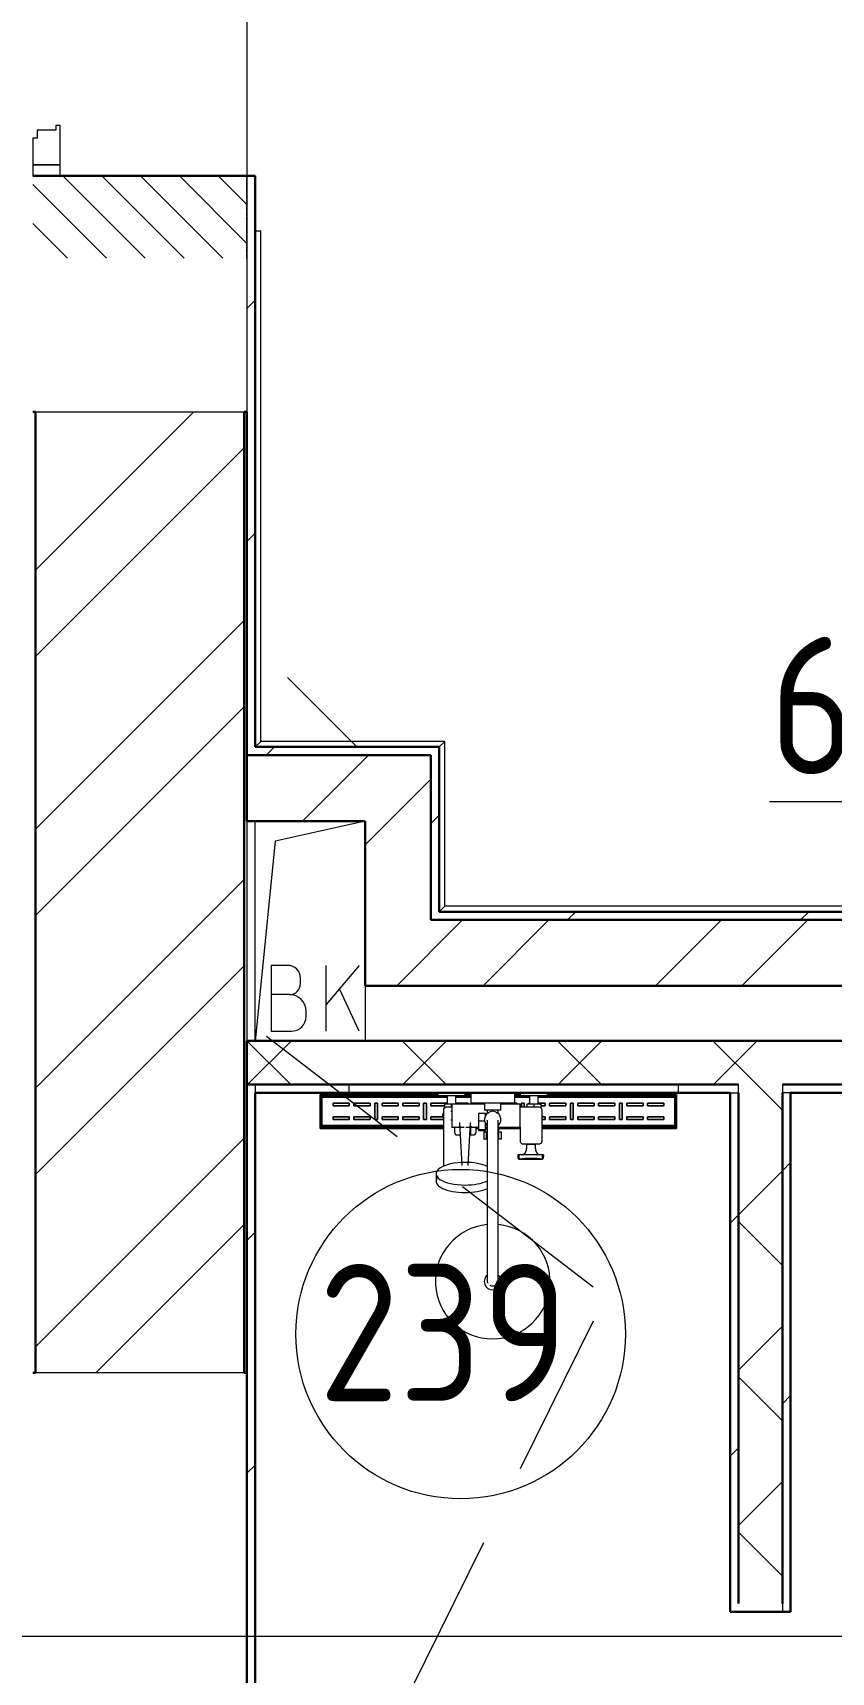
# Model space of a CAD drawing. Header units: millimetres. Extents: x -88595 to 880822, y -1054509 to -148035.
# Drawn here: x 295723 to 297177, y -247317 to -244331 of the extents above; entities that cross this region are included whole.
import ezdxf

# ---------------------------------------------------------------- set-up
doc = ezdxf.new("R2010")
doc.units = ezdxf.units.MM
for name, pattern in [('ADSK_Линия сетки', [25, 20, -2.5, 0, -2.5]), ('ADSK_Сверху', [4.5, 3, -1.5]), ('ADSK_Штриховая_ш2 п1_5', [4.5, 3, -1.5])]:
    doc.linetypes.add(name, pattern=pattern)
for name, color, linetype, lineweight in [('Двери', 7, 'Continuous', 9), ('Линии', 7, 'Continuous', 9), ('Марки помещений', 7, 'Continuous', 20), ('Обобщенные модели', 7, 'Continuous', 18), ('Оборудование', 7, 'Continuous', 18), ('Ограждение', 7, 'Continuous', 9), ('Оси', 7, 'Continuous', 9), ('Перекрытие', 7, 'Continuous', 18), ('Сантехника', 7, 'Continuous', 18), ('Стены внутренние', 7, 'Continuous', 18), ('Стены наружные', 7, 'Continuous', 18), ('Стены штриховка', 7, 'Continuous', 9)]:
    doc.layers.add(name, color=color, linetype=linetype, lineweight=lineweight)
doc.styles.add('GOST Common_2', font='GOST_Common.ttf', dxfattribs={"width": 0.9, "height": 350})

# ---------------------------------------------------------------- blocks, each defined once
blk = doc.blocks.new('2 этаж')
at = {"layer": 'Двери', "lineweight": 18, "true_color": 0xff0000}
h = blk.add_hatch(dxfattribs=at)
h.set_pattern_fill('FP_2', color=1, angle=90, style=0, pattern_type=2)
h.set_pattern_definition([(135, (325252.5, 683991.506), (-35.3553, -35.3553), [])])
h.paths.add_polyline_path([(325057.5, 683066.5), (325447.5, 683066.5), (325447.5, 683216.5), (325057.5, 683216.5), (325057.5, 683087.1)])
h.paths.add_polyline_path([(325057.5, 685016.5), (325447.5, 685016.5), (325447.5, 685166.5), (325057.5, 685166.5), (325057.5, 685095.2)])
at = {"lineweight": 18}
for p, q in [((325462.5, 681641.5), (325462.5, 682041.5)), ((325662.5, 682041.5), (325498.7, 682004.6)), ((325498.7, 682004.6), (325462.5, 681641.5)), ((325521.7, 681778.7), (325491.7, 681778.7)), ((325491.7, 681778.7), (325491.7, 681658.7)), ((325651.7, 681778.7), (325591.7, 681707.2)), ((325591.7, 681658.7), (325591.7, 681778.7)), ((325545, 681745.4), (325545, 681755.4)), ((325651.7, 681658.7), (325615.7, 681735.9)), ((325662.5, 681741.5), (325662.5, 681641.5)), ((325525, 681725.4), (325491.7, 681725.4)), ((325555, 681685.4), (325555, 681695.4)), ((325491.7, 681658.7), (325528.3, 681658.7))]:
    blk.add_line(p, q, dxfattribs=at)
for centre, radius, start, end in [((325521.7, 681755.4), 23.3, 0, 90), ((325525, 681745.4), 20, 270, 0), ((325525, 681695.4), 30, 0, 90), ((325528.3, 681685.4), 26.7, 270, 0)]:
    blk.add_arc(centre, radius, start, end, dxfattribs=at)
at = {"layer": 'Двери'}
for p, q in [((325057.5, 683285.5), (325057.5, 683236.5)), ((325065.5, 683285.5), (325057.5, 683285.5)), ((325099.5, 683299.5), (325065.5, 683299.5)), ((325065.5, 683299.5), (325065.5, 683285.5)), ((325107.5, 683308.5), (325099.5, 683308.5)), ((325099.5, 683308.5), (325099.5, 683299.5)), ((325107.5, 683236.5), (325107.5, 683308.5)), ((325107.5, 683236.5), (325057.5, 683236.5)), ((325057.5, 683236.5), (325057.5, 683216.5)), ((325057.5, 683236.5), (325107.5, 683236.5)), ((325107.5, 683216.5), (325107.5, 683236.5)), ((325057.5, 683216.5), (325107.5, 683216.5))]:
    blk.add_line(p, q, dxfattribs=at)
at = {"layer": 'Двери', "linetype": 'ADSK_Штриховая_ш2 п1_5'}
for p, q in [((325447.5, 683216.5), (325057.5, 683216.5)), ((325447.5, 683066.5), (325447.5, 683216.5))]:
    blk.add_line(p, q, dxfattribs=at)
at = {"layer": 'Линии', "linetype": 'ADSK_Сверху', "ltscale": 100}
for p, q in [((326078, 681192.5), (325447.5, 681676.5)), ((326078, 681130.5), (325447.5, 679856.5))]:
    blk.add_line(p, q, dxfattribs=at)
at = {"layer": 'Марки помещений'}
blk.add_circle((325836.6, 681107.2), 300, dxfattribs=at)
at = {"layer": 'Обобщенные модели', "lineweight": 9}
for p, q in [((325940.7, 681433.5), (325940.7, 681430)), ((325942.7, 681433.5), (325940.9, 681433.5)), ((325942.7, 681433.5), (325942.7, 681426)), ((325985.8, 681433.5), (325942.7, 681433.5)), ((325942.7, 681426), (325942.7, 681433.5)), ((325985.8, 681426), (325985.8, 681433.5)), ((325987.3, 681433.5), (325985.8, 681433.5)), ((325985.8, 681433.5), (325985.8, 681426)), ((325987.5, 681433.5), (325987.5, 681430.7)), ((325987.6, 681430.3), (325987.6, 681433.5)), ((325942.7, 681426), (325985.8, 681426))]:
    blk.add_line(p, q, dxfattribs=at)
for points, knots in [([(325985.8, 681426), (325986, 681426.1), (325986.3, 681426.4), (325986.7, 681426.8), (325986.9, 681427.2), (325987.1, 681427.7), (325987.3, 681428.4), (325987.4, 681429.1), (325987.5, 681429.4), (325987.5, 681429.6)], [0, 0, 0, 0, 0.1666667, 0.25, 0.3333333, 0.4166667, 0.5, 0.5833333, 0.6666667, 0.6666667, 0.6666667, 0.6666667]), ([(325940.7, 681429.5), (325940.7, 681429.4), (325940.8, 681429), (325940.9, 681428.4), (325941.1, 681427.7), (325941.3, 681427.2), (325941.5, 681426.8), (325942, 681426.4), (325942.4, 681426.1), (325942.7, 681426)], [0.3333333, 0.3333333, 0.3333333, 0.3333333, 0.4166667, 0.5, 0.5833333, 0.6666667, 0.75, 0.8333333, 1, 1, 1, 1]), ([(325942.7, 681426), (325942.7, 681426), (325943.3, 681426.1), (325945.2, 681426.3), (325946.5, 681426.5), (325947.7, 681426.6), (325949, 681426.8), (325950.3, 681427), (325951.8, 681427.1), (325953.4, 681427.3), (325955.1, 681427.4), (325957.4, 681427.5), (325961.7, 681427.7), (325966.8, 681427.7), (325971, 681427.5), (325973.4, 681427.4), (325975, 681427.3), (325976.6, 681427.1), (325978.1, 681427), (325979.5, 681426.8), (325980.8, 681426.6), (325981.9, 681426.5), (325983.3, 681426.3), (325985.1, 681426.1), (325985.8, 681426), (325985.8, 681426)], [0, 0, 0, 0, 0.111111, 0.166667, 0.194444, 0.222222, 0.25, 0.277778, 0.305556, 0.333333, 0.361111, 0.388889, 0.444444, 0.555556, 0.611111, 0.638889, 0.666667, 0.694444, 0.722222, 0.75, 0.777778, 0.805556, 0.833333, 0.888889, 1, 1, 1, 1])]:
    blk.add_open_spline(points, degree=3, knots=knots, dxfattribs=at)
at = {"layer": 'Оборудование'}
blk.add_line((325647.5, 682176.5), (325521.1, 682302.9), dxfattribs=at)
at = {"layer": 'Ограждение'}
for p, q in [((325462.5, 683116.5), (325472.5, 683116.5)), ((325472.5, 682186.5), (325472.5, 683116.5)), ((325472.5, 682186.5), (325462.5, 682176.5)), ((325807.5, 682186.5), (325472.5, 682186.5)), ((325807.5, 682186.5), (325797.5, 682176.5)), ((325807.5, 681886.5), (325807.5, 682186.5)), ((325807.5, 681886.5), (325797.5, 681876.5)), ((327292.5, 681886.5), (325807.5, 681886.5))]:
    blk.add_line(p, q, dxfattribs=at)
at = {"layer": 'Оси', "linetype": 'ADSK_Линия сетки', "ltscale": 100}
for p, q in [((325447.5, 697307.1), (325447.5, 631330.4)), ((359347.5, 680556.5), (287625.2, 680556.5))]:
    blk.add_line(p, q, dxfattribs=at)
at = {"layer": 'Перекрытие', "color": 49, "ltscale": 100, "true_color": 0x464646}
for p, q in [((325462.5, 681641.5), (325462.5, 682041.5)), ((325662.5, 681741.5), (325662.5, 681641.5))]:
    blk.add_line(p, q, dxfattribs=at)
at = {"layer": 'Сантехника'}
for p, q in [((325580.5, 681481.7), (325580.5, 681543.7)), ((325580.5, 681543.7), (325580.5, 681481.7)), ((325580.5, 681543.7), (325795, 681543.7)), ((325795, 681543.7), (325580.5, 681543.7)), ((325795.1, 681541.8), (325582.5, 681541.8)), ((325582.5, 681541.8), (325795.1, 681541.8)), ((325582.5, 681541.8), (325582.5, 681483.7)), ((325582.5, 681483.7), (325582.5, 681541.8)), ((325584.1, 681535), (325584.1, 681540)), ((325812, 681540), (325584.1, 681540)), ((325584.1, 681538.5), (325584.1, 681540)), ((325584.1, 681538.5), (325812, 681538.5)), ((325584.1, 681538.5), (325584.1, 681535)), ((325584.1, 681490.4), (325584.1, 681535)), ((325584.1, 681535), (325584.1, 681490.4)), ((325633.8, 681527.7), (325604.3, 681527.7)), ((325604.3, 681527.7), (325604.3, 681522.7)), ((325604.3, 681522.7), (325604.3, 681527.7)), ((325604.3, 681527.7), (325633.8, 681527.7)), ((325604.3, 681522.7), (325633.8, 681522.7)), ((325633.8, 681522.7), (325604.3, 681522.7)), ((325633.8, 681522.7), (325633.8, 681527.7)), ((325633.8, 681527.7), (325633.8, 681522.7)), ((325671.7, 681527.7), (325642.2, 681527.7)), ((325642.2, 681527.7), (325642.2, 681522.7)), ((325642.2, 681522.7), (325642.2, 681527.7)), ((325642.2, 681527.7), (325671.7, 681527.7)), ((325642.2, 681522.7), (325671.7, 681522.7)), ((325671.7, 681522.7), (325642.2, 681522.7)), ((325671.7, 681522.7), (325671.7, 681527.7)), ((325671.7, 681527.7), (325671.7, 681522.7)), ((325685, 681527.7), (325680.1, 681527.7)), ((325680.1, 681527.7), (325680.1, 681497.7)), ((325680.1, 681497.7), (325680.1, 681527.7)), ((325680.1, 681527.7), (325685, 681527.7)), ((325685, 681497.7), (325685, 681527.7)), ((325685, 681527.7), (325685, 681497.7)), ((325722.9, 681527.7), (325693.4, 681527.7)), ((325693.4, 681527.7), (325693.4, 681522.7)), ((325693.4, 681522.7), (325693.4, 681527.7)), ((325693.4, 681527.7), (325722.9, 681527.7)), ((325693.4, 681522.7), (325722.9, 681522.7)), ((325722.9, 681522.7), (325693.4, 681522.7)), ((325722.9, 681522.7), (325722.9, 681527.7)), ((325722.9, 681527.7), (325722.9, 681522.7)), ((325760.9, 681527.7), (325731.3, 681527.7)), ((325731.3, 681527.7), (325731.3, 681522.7)), ((325731.3, 681522.7), (325731.3, 681527.7)), ((325731.3, 681527.7), (325760.9, 681527.7)), ((325731.3, 681522.7), (325760.9, 681522.7)), ((325760.9, 681522.7), (325731.3, 681522.7)), ((325760.9, 681522.7), (325760.9, 681527.7)), ((325760.9, 681527.7), (325760.9, 681522.7)), ((325774.2, 681527.7), (325769.2, 681527.7)), ((325769.2, 681527.7), (325769.2, 681497.7)), ((325769.2, 681497.7), (325769.2, 681527.7)), ((325769.2, 681527.7), (325774.2, 681527.7)), ((325774.2, 681497.7), (325774.2, 681527.7)), ((325774.2, 681527.7), (325774.2, 681497.7)), ((325812, 681527.7), (325782.5, 681527.7)), ((325782.5, 681527.7), (325782.5, 681522.7)), ((325782.5, 681522.7), (325782.5, 681527.7)), ((325782.5, 681527.7), (325812, 681527.7)), ((325782.5, 681522.7), (325807.5, 681522.7)), ((325807.5, 681522.7), (325782.5, 681522.7)), ((325795, 681546.5), (325795, 681541.5)), ((325795, 681541.5), (325845, 681541.5)), ((325807.5, 681526.5), (325820, 681526.5)), ((325807.5, 681518.2), (325807.5, 681526.5)), ((325820.3, 681520.2), (325810.2, 681520.2)), ((325812, 681541.5), (325812, 681526.5)), ((325820, 681526.5), (325832.5, 681526.5)), ((325820, 681520.2), (325820, 681526.5)), ((325880.2, 681526.2), (325820.3, 681526.2)), ((325820.3, 681526.2), (325820.3, 681483.9)), ((325828, 681526.5), (325828, 681541.5)), ((325855, 681540), (325828, 681540)), ((325828, 681538.5), (325855, 681538.5)), ((325850, 681527.7), (325828, 681527.7)), ((325828, 681527.7), (325850, 681527.7)), ((325845, 681541.5), (325845, 681546.5)), ((325845, 681543.7), (325855, 681543.7)), ((325855, 681543.7), (325845, 681543.7)), ((325855, 681541.8), (325845, 681541.8)), ((325845, 681541.8), (325855, 681541.8)), ((325850, 681526), (325850, 681527.7)), ((325850, 681527.7), (325850, 681526)), ((325855, 681545.3), (325855, 681527.9)), ((325895, 681545.3), (325855, 681545.3)), ((325895, 681527.9), (325855, 681527.9)), ((325863.3, 681527.7), (325858.4, 681527.7)), ((325858.4, 681527.7), (325858.4, 681526)), ((325858.4, 681526), (325858.4, 681527.7)), ((325858.4, 681527.7), (325863.3, 681527.7)), ((325863.3, 681526.2), (325863.3, 681527.7)), ((325863.3, 681527.7), (325863.3, 681526.2)), ((325880, 681527.7), (325871.7, 681527.7)), ((325871.7, 681527.7), (325871.7, 681526.2)), ((325871.7, 681526.2), (325871.7, 681527.7)), ((325871.7, 681527.7), (325880, 681527.7)), ((325880, 681527.9), (325880, 681515.3)), ((325935, 681545.3), (325895, 681545.3)), ((325935, 681527.9), (325895, 681527.9)), ((325910, 681515.3), (325910, 681527.9)), ((325939.2, 681527.7), (325910, 681527.7)), ((325910, 681527.7), (325939.2, 681527.7)), ((325945, 681526.2), (325910, 681526.2)), ((325935, 681527.9), (325935, 681545.3)), ((325935, 681543.7), (325945, 681543.7)), ((325945, 681543.7), (325935, 681543.7)), ((325945, 681541.8), (325935, 681541.8)), ((325935, 681541.8), (325945, 681541.8)), ((325962, 681540), (325935, 681540)), ((325935, 681538.5), (325962, 681538.5)), ((325939.2, 681526.2), (325939.2, 681527.7)), ((325939.2, 681527.7), (325939.2, 681526.2)), ((325945, 681546.5), (325945, 681541.5)), ((325945, 681541.5), (325995, 681541.5)), ((325945, 681483.9), (325945, 681526.2)), ((325979.8, 681520.2), (325945, 681520.2)), ((325952.5, 681527.7), (325947.5, 681527.7)), ((325947.5, 681527.7), (325947.5, 681520.2)), ((325947.5, 681520.2), (325947.5, 681527.7)), ((325947.5, 681527.7), (325952.5, 681527.7)), ((325952.5, 681520.2), (325952.5, 681527.7)), ((325952.5, 681527.7), (325952.5, 681520.2)), ((325957.5, 681526.5), (325970, 681526.5)), ((325957.5, 681520.2), (325957.5, 681526.5)), ((325962, 681527.7), (325960.8, 681527.7)), ((325960.8, 681527.7), (325960.8, 681526.5)), ((325960.8, 681526.5), (325960.8, 681527.7)), ((325960.8, 681527.7), (325962, 681527.7)), ((325962, 681541.5), (325962, 681526.5)), ((325970, 681526.5), (325982.5, 681526.5)), ((325970, 681526.5), (325970, 681520.2)), ((325978, 681526.5), (325978, 681541.5)), ((326226.8, 681540), (325978, 681540)), ((325978, 681538.5), (326226.8, 681538.5)), ((325990.4, 681527.7), (325978, 681527.7)), ((325978, 681527.7), (325990.4, 681527.7)), ((325982.5, 681526.5), (325982.5, 681518.1)), ((325982.5, 681522.7), (325990.4, 681522.7)), ((325990.4, 681522.7), (325982.5, 681522.7)), ((325990.4, 681522.7), (325990.4, 681527.7)), ((325990.4, 681527.7), (325990.4, 681522.7)), ((326227.9, 681541.8), (325994.9, 681541.8)), ((325994.9, 681541.8), (326227.9, 681541.8)), ((325995, 681541.5), (325995, 681546.5)), ((325995, 681543.7), (326229.9, 681543.7)), ((326229.9, 681543.7), (325995, 681543.7)), ((326028.3, 681527.7), (325998.7, 681527.7)), ((325998.7, 681527.7), (325998.7, 681522.7)), ((325998.7, 681522.7), (325998.7, 681527.7)), ((325998.7, 681527.7), (326028.3, 681527.7)), ((325998.7, 681522.7), (326028.3, 681522.7)), ((326028.3, 681522.7), (325998.7, 681522.7)), ((326028.3, 681522.7), (326028.3, 681527.7)), ((326028.3, 681527.7), (326028.3, 681522.7)), ((326041.6, 681527.7), (326036.7, 681527.7)), ((326036.7, 681527.7), (326036.7, 681497.7)), ((326036.7, 681497.7), (326036.7, 681527.7)), ((326036.7, 681527.7), (326041.6, 681527.7)), ((326041.6, 681497.7), (326041.6, 681527.7)), ((326041.6, 681527.7), (326041.6, 681497.7)), ((326079.5, 681527.7), (326050, 681527.7)), ((326050, 681527.7), (326050, 681522.7)), ((326050, 681522.7), (326050, 681527.7)), ((326050, 681527.7), (326079.5, 681527.7)), ((326050, 681522.7), (326079.5, 681522.7)), ((326079.5, 681522.7), (326050, 681522.7)), ((326079.5, 681522.7), (326079.5, 681527.7)), ((326079.5, 681527.7), (326079.5, 681522.7)), ((326117.4, 681527.7), (326087.9, 681527.7)), ((326087.9, 681527.7), (326087.9, 681522.7)), ((326087.9, 681522.7), (326087.9, 681527.7)), ((326087.9, 681527.7), (326117.4, 681527.7)), ((326087.9, 681522.7), (326117.4, 681522.7)), ((326117.4, 681522.7), (326087.9, 681522.7)), ((326117.4, 681522.7), (326117.4, 681527.7)), ((326117.4, 681527.7), (326117.4, 681522.7)), ((326130.7, 681527.7), (326125.8, 681527.7)), ((326125.8, 681527.7), (326125.8, 681497.7)), ((326125.8, 681497.7), (326125.8, 681527.7)), ((326125.8, 681527.7), (326130.7, 681527.7)), ((326130.7, 681497.7), (326130.7, 681527.7)), ((326130.7, 681527.7), (326130.7, 681497.7)), ((326168.7, 681527.7), (326139.1, 681527.7)), ((326139.1, 681527.7), (326139.1, 681522.7)), ((326139.1, 681522.7), (326139.1, 681527.7)), ((326139.1, 681527.7), (326168.7, 681527.7)), ((326139.1, 681522.7), (326168.7, 681522.7)), ((326168.7, 681522.7), (326139.1, 681522.7)), ((326168.7, 681522.7), (326168.7, 681527.7)), ((326168.7, 681527.7), (326168.7, 681522.7)), ((326206.6, 681527.7), (326177, 681527.7)), ((326177, 681527.7), (326177, 681522.7)), ((326177, 681522.7), (326177, 681527.7)), ((326177, 681527.7), (326206.6, 681527.7)), ((326177, 681522.7), (326206.6, 681522.7)), ((326206.6, 681522.7), (326177, 681522.7)), ((326206.6, 681522.7), (326206.6, 681527.7)), ((326206.6, 681527.7), (326206.6, 681522.7)), ((326226.8, 681540), (326226.8, 681535)), ((326226.8, 681540), (326226.8, 681538.5)), ((326226.8, 681535), (326226.8, 681538.5)), ((326226.8, 681535), (326226.8, 681490.4)), ((326226.8, 681490.4), (326226.8, 681535)), ((326227.9, 681483.7), (326227.9, 681541.8)), ((326227.9, 681541.8), (326227.9, 681483.7)), ((326229.9, 681543.7), (326229.9, 681481.7)), ((326229.9, 681481.7), (326229.9, 681543.7)), ((325584.1, 681490.4), (325584.1, 681486.9)), ((325584.1, 681485.4), (325584.1, 681490.4)), ((325633.8, 681502.7), (325604.3, 681502.7)), ((325604.3, 681502.7), (325604.3, 681497.7)), ((325604.3, 681497.7), (325604.3, 681502.7)), ((325604.3, 681502.7), (325633.8, 681502.7)), ((325604.3, 681497.7), (325633.8, 681497.7)), ((325633.8, 681497.7), (325604.3, 681497.7)), ((325633.8, 681497.7), (325633.8, 681502.7)), ((325633.8, 681502.7), (325633.8, 681497.7)), ((325671.7, 681502.7), (325642.2, 681502.7)), ((325642.2, 681502.7), (325642.2, 681497.7)), ((325642.2, 681497.7), (325642.2, 681502.7)), ((325642.2, 681502.7), (325671.7, 681502.7)), ((325642.2, 681497.7), (325671.7, 681497.7)), ((325671.7, 681497.7), (325642.2, 681497.7)), ((325671.7, 681497.7), (325671.7, 681502.7)), ((325671.7, 681502.7), (325671.7, 681497.7)), ((325680.1, 681497.7), (325685, 681497.7)), ((325685, 681497.7), (325680.1, 681497.7)), ((325722.9, 681502.7), (325693.4, 681502.7)), ((325693.4, 681502.7), (325693.4, 681497.7)), ((325693.4, 681497.7), (325693.4, 681502.7)), ((325693.4, 681502.7), (325722.9, 681502.7)), ((325693.4, 681497.7), (325722.9, 681497.7)), ((325722.9, 681497.7), (325693.4, 681497.7)), ((325722.9, 681497.7), (325722.9, 681502.7)), ((325722.9, 681502.7), (325722.9, 681497.7)), ((325760.9, 681502.7), (325731.3, 681502.7)), ((325731.3, 681502.7), (325731.3, 681497.7)), ((325731.3, 681497.7), (325731.3, 681502.7)), ((325731.3, 681502.7), (325760.9, 681502.7)), ((325731.3, 681497.7), (325760.9, 681497.7)), ((325760.9, 681497.7), (325731.3, 681497.7)), ((325760.9, 681497.7), (325760.9, 681502.7)), ((325760.9, 681502.7), (325760.9, 681497.7)), ((325769.2, 681497.7), (325774.2, 681497.7)), ((325774.2, 681497.7), (325769.2, 681497.7)), ((325804.5, 681502.7), (325782.5, 681502.7)), ((325782.5, 681502.7), (325782.5, 681497.7)), ((325782.5, 681497.7), (325782.5, 681502.7)), ((325782.5, 681502.7), (325804.5, 681502.7)), ((325782.5, 681497.7), (325805.2, 681497.7)), ((325805.2, 681497.7), (325782.5, 681497.7)), ((325805.2, 681515.2), (325805.2, 681412.8)), ((325820.3, 681512.5), (325818.8, 681512.5)), ((325818.8, 681497.5), (325820.3, 681497.5)), ((325834.6, 681492.4), (325839, 681414.5)), ((325850.2, 681414.5), (325854.6, 681492.4)), ((325881.9, 681508.7), (325869, 681508.7)), ((325869, 681508.7), (325869, 681495.4)), ((325869, 681495.4), (325869, 681479.9)), ((325869, 681495.4), (325881, 681495.4)), ((325895, 681515.3), (325880, 681515.3)), ((325881.9, 681502.8), (325881.9, 681508.7)), ((325881.9, 681479.9), (325881.9, 681493.2)), ((325885, 681515.3), (325885, 681510.3)), ((325885, 681510.3), (325888.2, 681510.3)), ((325910, 681515.3), (325895, 681515.3)), ((325901.8, 681510.3), (325905, 681510.3)), ((325905, 681510.3), (325905, 681515.3)), ((325984.8, 681457.5), (325984.8, 681515.2)), ((325990.4, 681502.7), (325984.8, 681502.7)), ((325984.8, 681502.7), (325990.4, 681502.7)), ((325984.8, 681497.7), (325990.4, 681497.7)), ((325990.4, 681497.7), (325984.8, 681497.7)), ((325990.4, 681497.7), (325990.4, 681502.7)), ((325990.4, 681502.7), (325990.4, 681497.7)), ((326028.3, 681502.7), (325998.7, 681502.7)), ((325998.7, 681502.7), (325998.7, 681497.7)), ((325998.7, 681497.7), (325998.7, 681502.7)), ((325998.7, 681502.7), (326028.3, 681502.7)), ((325998.7, 681497.7), (326028.3, 681497.7)), ((326028.3, 681497.7), (325998.7, 681497.7)), ((326028.3, 681497.7), (326028.3, 681502.7)), ((326028.3, 681502.7), (326028.3, 681497.7)), ((326036.7, 681497.7), (326041.6, 681497.7)), ((326041.6, 681497.7), (326036.7, 681497.7)), ((326079.5, 681502.7), (326050, 681502.7)), ((326050, 681502.7), (326050, 681497.7)), ((326050, 681497.7), (326050, 681502.7)), ((326050, 681502.7), (326079.5, 681502.7)), ((326050, 681497.7), (326079.5, 681497.7)), ((326079.5, 681497.7), (326050, 681497.7)), ((326079.5, 681497.7), (326079.5, 681502.7)), ((326079.5, 681502.7), (326079.5, 681497.7)), ((326117.4, 681502.7), (326087.9, 681502.7)), ((326087.9, 681502.7), (326087.9, 681497.7)), ((326087.9, 681497.7), (326087.9, 681502.7)), ((326087.9, 681502.7), (326117.4, 681502.7)), ((326087.9, 681497.7), (326117.4, 681497.7)), ((326117.4, 681497.7), (326087.9, 681497.7)), ((326117.4, 681497.7), (326117.4, 681502.7)), ((326117.4, 681502.7), (326117.4, 681497.7)), ((326125.8, 681497.7), (326130.7, 681497.7)), ((326130.7, 681497.7), (326125.8, 681497.7)), ((326168.7, 681502.7), (326139.1, 681502.7)), ((326139.1, 681502.7), (326139.1, 681497.7)), ((326139.1, 681497.7), (326139.1, 681502.7)), ((326139.1, 681502.7), (326168.7, 681502.7)), ((326139.1, 681497.7), (326168.7, 681497.7)), ((326168.7, 681497.7), (326139.1, 681497.7)), ((326168.7, 681497.7), (326168.7, 681502.7)), ((326168.7, 681502.7), (326168.7, 681497.7)), ((326206.6, 681502.7), (326177, 681502.7)), ((326177, 681502.7), (326177, 681497.7)), ((326177, 681497.7), (326177, 681502.7)), ((326177, 681502.7), (326206.6, 681502.7)), ((326177, 681497.7), (326206.6, 681497.7)), ((326206.6, 681497.7), (326177, 681497.7)), ((326206.6, 681497.7), (326206.6, 681502.7)), ((326206.6, 681502.7), (326206.6, 681497.7)), ((326226.8, 681486.9), (326226.8, 681490.4)), ((326226.8, 681490.4), (326226.8, 681485.4)), ((325805.2, 681481.7), (325580.5, 681481.7)), ((325580.5, 681481.7), (325805.2, 681481.7)), ((325582.5, 681483.7), (325805.2, 681483.7)), ((325805.2, 681483.7), (325582.5, 681483.7)), ((325805.2, 681486.9), (325584.1, 681486.9)), ((325584.1, 681485.4), (325584.1, 681486.9)), ((325805.2, 681485.4), (325584.1, 681485.4)), ((325820.3, 681483.9), (325843.2, 681483.9)), ((325825.3, 681485.3), (325825.3, 681474.8)), ((325830.7, 681469.8), (325835.8, 681469.8)), ((325835.8, 681469.8), (325835.8, 681471.1)), ((325845.9, 681483.9), (325869, 681483.9)), ((325854.4, 681481.2), (325854.4, 681483.2)), ((325854.4, 681481.2), (325854.4, 681469.8)), ((325854.4, 681469.8), (325859.4, 681469.8)), ((325864.9, 681474.9), (325864.9, 681485.3)), ((325864.9, 681483.7), (325869, 681483.7)), ((325869, 681483.7), (325864.9, 681483.7)), ((325869, 681481.7), (325864.9, 681481.7)), ((325864.9, 681481.7), (325869, 681481.7)), ((325869, 681479.9), (325869, 681477.9)), ((325869, 681479.9), (325881.9, 681479.9)), ((325869, 681477.9), (325881.9, 681477.9)), ((325878.8, 681475.5), (325878.8, 681462.3)), ((325879.2, 681475.5), (325878.8, 681475.5)), ((325878.8, 681462.3), (325879.2, 681462.3)), ((325879.2, 681475.5), (325883.7, 681475.5)), ((325879.2, 681462.3), (325879.2, 681475.5)), ((325883.7, 681462.3), (325879.2, 681462.3)), ((325881.9, 681483.9), (325885.3, 681483.9)), ((325883.1, 681481.7), (325881.9, 681481.7)), ((325881.9, 681481.7), (325883.1, 681481.7)), ((325881.9, 681477.9), (325881.9, 681479.9)), ((325883.3, 681475.5), (325883.7, 681475.5)), ((325883.7, 681462.3), (325883.3, 681462.3)), ((325885.4, 681475.5), (325883.7, 681475.5)), ((325883.7, 681462.3), (325883.7, 681475.5)), ((325883.7, 681462.3), (325884.9, 681462.3)), ((325884, 681478.5), (325885.6, 681478.5)), ((325884.9, 681462.3), (325884.9, 681453.5)), ((325885, 681473.4), (325885, 681235.1)), ((325904.4, 681478.5), (325906, 681478.5)), ((325906.3, 681475.5), (325904.6, 681475.5)), ((325904.7, 681483.9), (325945, 681483.9)), ((325905, 681235.1), (325905, 681473.4)), ((325905.1, 681462.3), (325906.3, 681462.3)), ((325905.1, 681453.5), (325905.1, 681462.3)), ((325906.3, 681475.5), (325910.8, 681475.5)), ((325906.3, 681475.5), (325906.7, 681475.5)), ((325906.3, 681462.3), (325906.3, 681475.5)), ((325906.7, 681462.3), (325906.3, 681462.3)), ((325910.8, 681462.3), (325906.3, 681462.3)), ((325945, 681481.7), (325907.3, 681481.7)), ((325907.3, 681481.7), (325945, 681481.7)), ((325907.9, 681483.7), (325945.2, 681483.7)), ((325945.2, 681483.7), (325907.9, 681483.7)), ((325911.2, 681475.5), (325910.8, 681475.5)), ((325910.8, 681462.3), (325910.8, 681475.5)), ((325910.8, 681462.3), (325911.2, 681462.3)), ((325911.2, 681462.3), (325911.2, 681475.5)), ((325945, 681483.9), (325945, 681457.6)), ((326226.8, 681486.9), (325984.8, 681486.9)), ((326226.8, 681485.4), (325984.8, 681485.4)), ((325984.8, 681483.7), (326227.9, 681483.7)), ((326227.9, 681483.7), (325984.8, 681483.7)), ((326229.9, 681481.7), (325984.8, 681481.7)), ((325984.8, 681481.7), (326229.9, 681481.7)), ((326226.8, 681486.9), (326226.8, 681485.4)), ((325949.9, 681453.5), (325980.9, 681453.5)), ((325956.7, 681452.9), (325956.7, 681445.4)), ((325956.7, 681452.9), (325964.7, 681452.9)), ((325964.7, 681452.9), (325972.7, 681452.9)), ((325972.7, 681445.4), (325972.7, 681452.9)), ((325791.8, 681399.3), (325791.8, 681385.5))]:
    blk.add_line(p, q, dxfattribs=at)
at = {"layer": 'Сантехника', "flags": 128}
for points in [[(325803.9, 681505), (325803.9, 681505.3), (325804, 681505.6), (325804, 681505.9), (325804, 681506.2), (325804.1, 681506.5), (325804.2, 681506.8), (325804.2, 681507.1), (325804.3, 681507.4), (325804.4, 681507.7), (325804.5, 681508), (325804.7, 681508.2), (325804.8, 681508.5), (325804.9, 681508.8), (325805.1, 681509), (325805.3, 681509.3)], [(325805.1, 681501), (325805, 681501.2), (325804.8, 681501.5), (325804.7, 681501.8), (325804.6, 681502), (325804.5, 681502.3), (325804.3, 681502.6), (325804.3, 681502.9), (325804.2, 681503.2), (325804.1, 681503.5), (325804.1, 681503.8), (325804, 681504.1), (325804, 681504.3), (325804, 681504.6), (325803.9, 681504.9), (325803.9, 681505)], [(325885, 681496.5), (325885, 681496.5), (325885, 681496.4), (325885, 681496.3), (325885, 681496.2), (325885, 681496), (325885, 681495.8), (325885, 681495.6), (325885, 681495.3), (325885, 681495), (325885, 681494.6), (325885, 681494.2), (325885, 681493.8), (325885, 681493.3), (325885, 681492.8), (325885, 681492.3), (325885, 681491.8), (325885, 681491.2), (325885, 681490.6), (325885, 681489.9), (325885, 681489.2), (325885, 681488.5), (325885, 681487.8), (325885, 681487.1), (325885, 681486.3), (325885, 681485.5), (325885, 681484.7), (325885, 681483.8), (325885, 681483), (325885, 681482.1), (325885, 681481.2), (325885, 681480.3), (325885, 681479.4), (325885, 681478.5), (325885, 681477.6), (325885, 681476.6), (325885, 681475.7), (325885, 681474.7), (325885, 681473.8), (325885, 681473.4)], [(325905, 681473.4), (325905, 681474.4), (325905, 681475.3), (325905, 681476.3), (325905, 681477.2), (325905, 681478.1), (325905, 681479.1), (325905, 681480), (325905, 681480.9), (325905, 681481.8), (325905, 681482.7), (325905, 681483.5), (325905, 681484.4), (325905, 681485.2), (325905, 681486), (325905, 681486.8), (325905, 681487.5), (325905, 681488.3), (325905, 681489), (325905, 681489.7), (325905, 681490.3), (325905, 681490.9), (325905, 681491.5), (325905, 681492.1), (325905, 681492.6), (325905, 681493.1), (325905, 681493.6), (325905, 681494.1), (325905, 681494.5), (325905, 681494.8), (325905, 681495.2), (325905, 681495.5), (325905, 681495.7), (325905, 681496), (325905, 681496.1), (325905, 681496.3), (325905, 681496.4), (325905, 681496.5), (325905, 681496.5), (325905, 681496.5)], [(325950.1, 681433.5), (325950.6, 681433.8), (325951.1, 681434.1), (325951.5, 681434.5), (325951.9, 681434.8), (325952.4, 681435.2), (325952.8, 681435.6), (325953.1, 681436), (325953.5, 681436.5), (325953.8, 681436.9), (325954.2, 681437.4), (325954.5, 681437.8), (325954.8, 681438.3), (325955.1, 681438.8), (325955.3, 681439.3), (325955.5, 681439.8), (325955.7, 681440.3), (325955.9, 681440.9), (325956.1, 681441.4), (325956.3, 681441.9), (325956.4, 681442.5), (325956.5, 681443), (325956.6, 681443.6), (325956.6, 681444.2), (325956.7, 681444.7), (325956.7, 681445.3), (325956.7, 681445.4)], [(325972.7, 681445.4), (325972.8, 681444.8), (325972.8, 681444.2), (325972.8, 681443.7), (325972.9, 681443.1), (325973, 681442.6), (325973.1, 681442), (325973.3, 681441.5), (325973.5, 681440.9), (325973.6, 681440.4), (325973.9, 681439.9), (325974.1, 681439.4), (325974.3, 681438.9), (325974.6, 681438.4), (325974.9, 681437.9), (325975.2, 681437.4), (325975.5, 681437), (325975.9, 681436.5), (325976.2, 681436.1), (325976.6, 681435.7), (325977, 681435.3), (325977.4, 681434.9), (325977.8, 681434.5), (325978.3, 681434.2), (325978.7, 681433.8), (325979.2, 681433.5), (325979.3, 681433.5)], [(325885, 681235.1), (325885, 681234), (325885, 681232.8), (325885, 681231.6), (325885, 681230.5), (325885, 681229.3), (325885, 681228.2), (325885, 681227), (325885, 681225.9), (325885, 681224.8), (325885, 681223.7), (325885, 681222.6), (325885, 681221.5), (325885, 681220.5), (325885, 681219.4), (325885, 681218.4), (325885, 681217.5), (325885, 681216.5), (325885, 681215.6), (325885, 681214.7), (325885, 681213.8), (325885, 681213), (325885, 681212.2), (325885, 681211.4), (325885, 681210.7), (325885, 681210), (325885, 681209.4), (325885, 681208.8), (325885, 681208.2), (325885, 681207.7), (325885, 681207.2), (325885, 681206.8), (325885, 681206.4), (325885, 681206), (325885, 681205.7), (325885, 681205.4), (325885, 681205.2), (325885, 681205.1), (325885, 681204.9), (325885, 681204.9), (325885, 681204.8)], [(325905, 681204.8), (325905, 681204.8), (325905, 681204.9), (325905, 681205), (325905, 681205.2), (325905, 681205.4), (325905, 681205.7), (325905, 681206), (325905, 681206.3), (325905, 681206.7), (325905, 681207.1), (325905, 681207.6), (325905, 681208.1), (325905, 681208.7), (325905, 681209.3), (325905, 681209.9), (325905, 681210.6), (325905, 681211.3), (325905, 681212.1), (325905, 681212.9), (325905, 681213.7), (325905, 681214.6), (325905, 681215.5), (325905, 681216.4), (325905, 681217.3), (325905, 681218.3), (325905, 681219.3), (325905, 681220.3), (325905, 681221.4), (325905, 681222.4), (325905, 681223.5), (325905, 681224.6), (325905, 681225.7), (325905, 681226.9), (325905, 681228), (325905, 681229.1), (325905, 681230.3), (325905, 681231.5), (325905, 681232.6), (325905, 681233.8), (325905, 681235), (325905, 681235.1)]]:
    blk.add_lwpolyline(points, dxfattribs=at)
at = {"layer": 'Сантехника'}
for centre, radius, start, end in [((325810.2, 681515.2), 5, 90, 180), ((325979.8, 681515.2), 5, 0, 90), ((325895, 681497.9), 15, 90, 225), ((325895, 681497.9), 15, 315, 90), ((325867, 681475.6), 17.2, 9.6958, 29.1813), ((325922.9, 681475.6), 17.2, 150.8187, 170.3042), ((325949.9, 681458.5), 5, 190.7348, 270), ((325979.8, 681458.4), 5, 282.0451, 349.4262), ((325895, 681202.8), 104.4, 95.5433, 270), ((325895, 681202.8), 104.4, 270, 84.4004), ((325895, 681202.8), 15.3, 125.2067, 270), ((325895, 681204.8), 10, 171.3374, 210), ((325895, 681204.8), 10, 240, 270), ((325895, 681202.8), 15.3, 270, 54.7933), ((325895, 681204.8), 10, 270, 300), ((325895, 681204.8), 10, 330, 8.6626)]:
    blk.add_arc(centre, radius, start, end, dxfattribs=at)
for centre, major_axis, ratio, start_param, end_param in [((325830.7, 681474.8), (5.38, 0), 0.920505, 3.141593, 4.712389), ((325845.1, 681486.8), (11.1, 0), 0.920505, 3.217557, 3.724253), ((325845.1, 681486.8), (11.1, 0), 0.920505, 5.700525, 6.207221), ((325859.4, 681474.9), (-5.51, 0), 0.920505, 1.570796, 3.141593), ((325844.6, 681399.3), (-52.8, 0), 0.390731, 4.712389, 7.853982), ((325844.6, 681399.3), (52.8, 0), 0.390731, 0.694281, 1.570796), ((325844.6, 681385.5), (52.8, 0), 0.390731, 2.917193, 4.712389), ((325844.6, 681399.3), (-52.8, 0), 0.390731, 1.570796, 2.455637), ((325844.6, 681385.5), (-52.8, 0), 0.390731, 1.570796, 2.455637)]:
    blk.add_ellipse(centre, major_axis=major_axis, ratio=ratio, start_param=start_param, end_param=end_param, dxfattribs=at)
at = {"layer": 'Стены внутренние'}
for p, q in [((325447.5, 685441.5), (325447.5, 683216.5)), ((325062.5, 682786.5), (325442.5, 682786.5)), ((325447.5, 682041.5), (325447.5, 681641.5)), ((325442.5, 681036.5), (325062.5, 681036.5))]:
    blk.add_line(p, q, dxfattribs=at)
at = {"layer": 'Стены внутренние', "lineweight": 30}
for p, q in [((325447.5, 683216.5), (325057.5, 683216.5)), ((325062.5, 682786.5), (325057.5, 682786.5)), ((325447.5, 682786.5), (325442.5, 682786.5)), ((325062.5, 681036.5), (325057.5, 681036.5)), ((325447.5, 681036.5), (325442.5, 681036.5))]:
    blk.add_line(p, q, dxfattribs=at)
at = {"layer": 'Стены наружные', "lineweight": 30}
for p, q in [((325462.5, 683216.5), (325447.5, 683216.5)), ((325462.5, 682176.5), (325462.5, 683216.5)), ((325062.5, 682786.5), (325062.5, 681036.5)), ((325442.5, 682786.5), (325442.5, 681036.5)), ((325447.5, 682786.5), (325447.5, 682041.5)), ((325462.5, 682176.5), (325797.5, 682176.5)), ((325797.5, 682176.5), (325797.5, 681876.5)), ((325782.5, 682161.5), (325447.5, 682161.5)), ((325782.5, 681861.5), (325782.5, 682161.5)), ((325662.5, 682041.5), (325447.5, 682041.5)), ((325662.5, 681741.5), (325662.5, 682041.5)), ((327317.5, 681861.5), (325782.5, 681861.5)), ((325797.5, 681876.5), (327302.5, 681876.5)), ((327317.5, 681741.5), (325662.5, 681741.5)), ((325447.5, 681641.5), (327317.5, 681641.5)), ((325447.5, 679776.5), (325447.5, 681641.5)), ((326342.5, 681561.5), (325447.5, 681561.5)), ((327317.5, 681561.5), (326422.5, 681561.5)), ((325462.5, 681546.5), (325462.5, 679911.5)), ((325462.5, 681546.5), (326327.5, 681546.5)), ((326327.5, 680601.5), (326327.5, 681546.5)), ((326342.5, 680616.5), (326342.5, 681546.5)), ((326422.5, 681546.5), (326422.5, 680616.5)), ((326437.5, 681546.5), (327302.5, 681546.5)), ((326437.5, 681546.5), (326437.5, 680601.5)), ((326437.5, 680601.5), (326327.5, 680601.5))]:
    blk.add_line(p, q, dxfattribs=at)
at = {"layer": 'Стены наружные'}
blk.add_line((325447.5, 683216.5), (325447.5, 682786.5), dxfattribs=at)
at = {"layer": 'Стены наружные', "linetype": 'Continuous', "lineweight": 9}
for p, q in [((325447.5, 682974.9), (325462.5, 682989.9)), ((325062.5, 682498.2), (325350.8, 682786.5)), ((325062.5, 682498.2), (325350.8, 682786.5)), ((325062.5, 682341), (325442.5, 682721)), ((325062.5, 682341), (325442.5, 682721)), ((325447.5, 682550.7), (325462.5, 682565.7)), ((325062.5, 682026.7), (325442.5, 682406.7)), ((325062.5, 682026.7), (325442.5, 682406.7)), ((325062.5, 681869.6), (325442.5, 682249.6)), ((325062.5, 681869.6), (325442.5, 682249.6)), ((325482.6, 682161.5), (325497.6, 682176.5)), ((325548.7, 682041.5), (325668.7, 682161.5)), ((325705.9, 682041.5), (325782.5, 682118.1)), ((325662.5, 681998.1), (325705.9, 682041.5)), ((325782.5, 682037.1), (325797.5, 682052.1)), ((325062.5, 681555.3), (325442.5, 681935.3)), ((325062.5, 681555.3), (325442.5, 681935.3)), ((325720.2, 681741.5), (325840.2, 681861.5)), ((325877.4, 681741.5), (325997.4, 681861.5)), ((326031.1, 681861.5), (326046.1, 681876.5)), ((326191.7, 681741.5), (326311.7, 681861.5)), ((326348.8, 681741.5), (326468.8, 681861.5)), ((326455.4, 681861.5), (326470.4, 681876.5)), ((325062.5, 681398.1), (325442.5, 681778.1)), ((325062.5, 681398.1), (325442.5, 681778.1)), ((325527.5, 681561.5), (325447.5, 681641.5)), ((325448.3, 681561.5), (325528.3, 681641.5)), ((325810.3, 681561.5), (325730.3, 681641.5)), ((325731.1, 681561.5), (325811.1, 681641.5)), ((326093.2, 681561.5), (326013.2, 681641.5)), ((326014, 681561.5), (326094, 681641.5)), ((326376, 681561.5), (326296, 681641.5)), ((326296.8, 681561.5), (326376.8, 681641.5)), ((325633.5, 681546.5), (325633.5, 681561.5)), ((326233.5, 681546.5), (326233.5, 681561.5)), ((326422.5, 681515), (326376, 681561.5)), ((325062.5, 681083.8), (325442.5, 681463.8)), ((325062.5, 681083.8), (325442.5, 681463.8)), ((326342.5, 681324.4), (326422.5, 681404.4)), ((326422.5, 681404.4), (326437.5, 681419.4)), ((326327.5, 681309.4), (326342.5, 681324.4)), ((326422.5, 681232.2), (326342.5, 681312.2)), ((325172.4, 681036.5), (325442.5, 681306.6)), ((325172.4, 681036.5), (325442.5, 681306.6)), ((325447.5, 681277.9), (325462.5, 681292.9)), ((326342.5, 681041.5), (326422.5, 681121.5)), ((326422.5, 680949.3), (326342.5, 681029.3)), ((326422.5, 680980.1), (326437.5, 680995.1)), ((326327.5, 680885.1), (326342.5, 680900.1)), ((325447.5, 680853.6), (325462.5, 680868.6)), ((326342.5, 680758.7), (326422.5, 680838.7)), ((326422.5, 680666.5), (326342.5, 680746.5))]:
    blk.add_line(p, q, dxfattribs=at)
at = {"layer": 'Стены штриховка'}
for p, q in [((325462.5, 681561.5), (325462.5, 681546.5)), ((326342.5, 681546.5), (326342.5, 681561.5)), ((326422.5, 681561.5), (326422.5, 681546.5)), ((326327.5, 681546.5), (326342.5, 681546.5)), ((326437.5, 681546.5), (326422.5, 681546.5)), ((326422.5, 680616.5), (326422.5, 680601.5))]:
    blk.add_line(p, q, dxfattribs=at)
at = {"layer": 'Марки помещений', "style": 'GOST Common_2', "width": 0.9}
for s, p in [('%%U6,46', (326399.1, 682127.1)), ('239', (325577.8, 680984.9))]:
    blk.add_text(s, height=250, dxfattribs=at).set_placement(p)

msp = doc.modelspace()

# ---------------------------------------------------------------- block references
at = {"layer": 'Оборудование', "color": 5, "true_color": 0x0000ff}
msp.add_blockref('2 этаж', (-29334.2, -927808.4), dxfattribs=at)

doc.saveas('drawing.dxf')
